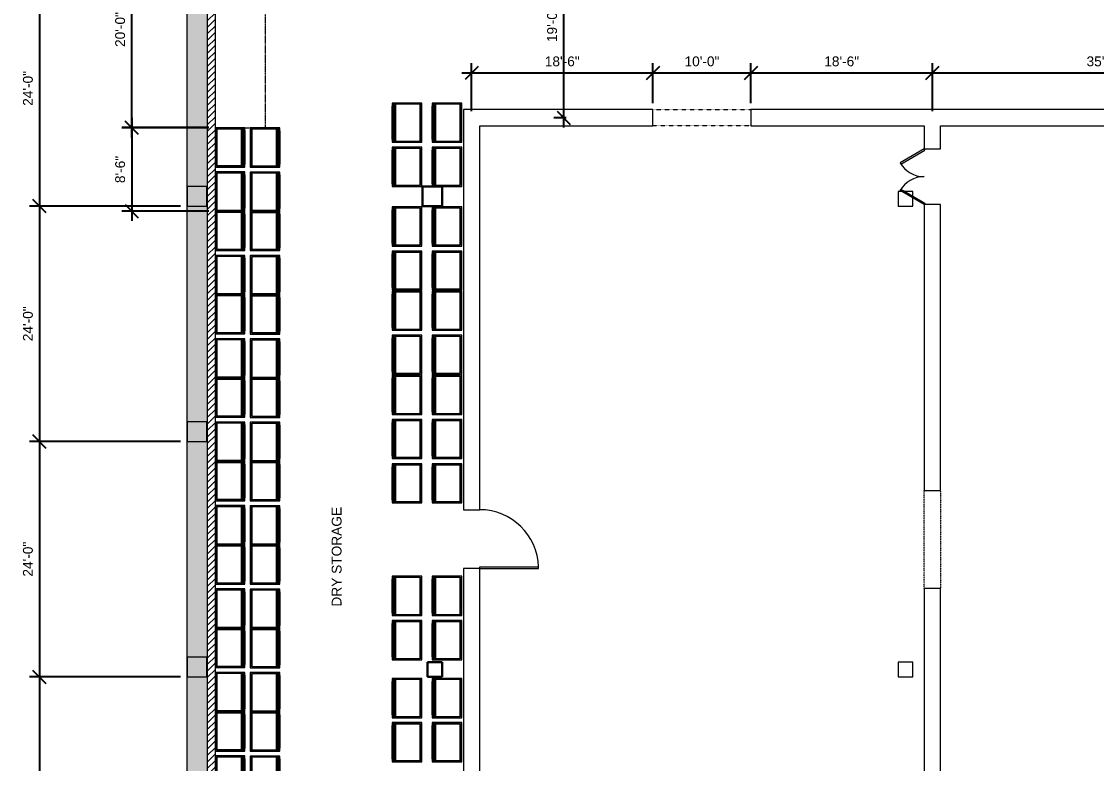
# Model space of a CAD drawing. Header units: inches. Extents: x 1913 to 24953, y -2945 to 1064.
# Drawn here: x 17909 to 19225, y -1228 to -320 of the extents above; entities that cross this region are included whole.
import ezdxf

# ---------------------------------------------------------------- set-up
doc = ezdxf.new("R2010")
doc.units = ezdxf.units.IN
doc.header["$MEASUREMENT"] = 0
for name, pattern in [('Center 1_4_', [0.53125, 0.25, -0.09375, 0.09375, -0.09375]), ('Hidden 1_8_', [0.1875, 0.125, -0.0625]), ('Overhead 1_16_', [0.101562, 0.0625, -0.039062])]:
    doc.linetypes.add(name, pattern=pattern)
for name, color, linetype, lineweight in [('A-ANNO-DIMS', 211, 'Continuous', 9), ('A-COLS', 52, 'Continuous', 9), ('A-DETL-CNTR', 5, 'Center 1_4_', 9), ('A-DETL-HDLN', 90, 'Hidden 1_8_', 9), ('A-DOOR', 31, 'Continuous', 13), ('A-FLOR-OVHD', 1, 'Overhead 1_16_', 9), ('A-GENM', 13, 'Continuous', 9), ('A-WALL', 113, 'Continuous', 13), ('A-WALL-PATT', 111, 'Continuous', 50), ('G-ANNO-TEXT', 231, 'Continuous', 9)]:
    doc.layers.add(name, color=color, linetype=linetype, lineweight=lineweight)
doc.styles.add('Arial', font='arial.ttf', dxfattribs={"height": 12})
doc.dimstyles.new('Linear_-_3_32__Arial', dxfattribs={"dimscale": 12, "dimtxt": 12.243113, "dimasz": 1.333333, "dimexe": 1, "dimexo": 0.666667, "dimgap": 0.666667, "dimtad": 1, "dimdec": 5, "dimrnd": 0.03125, "dimzin": 1, "dimdsep": 46, "dimlunit": 4, "dimtxsty": 'Arial', "dimblk1": 'OBLIQUE', "dimblk2": 'OBLIQUE', "dimsah": 1, "dimcen": 0.09, "dimdle": 1, "dimazin": 0, "dimtfac": 1, "dimtdec": 4, "dimtix": 1, "dimtmove": 0, "dimatfit": 3, "dimfxl": 1, "dimtvp": 1, "dimtfill": 1, "dimfrac": 2, "dimtolj": 1, "dimtzin": 0, "dimarcsym": 2})

# ---------------------------------------------------------------- blocks, each defined once
blk = doc.blocks.new('Rectangular Column - 18_ x 18_-395545-FloorPlan')
at = {"layer": 'A-COLS'}
for p, q in [((-9, 9), (-9, 9)), ((9, 9), (9, 9)), ((-9, -9), (-9, -9)), ((9, -9), (9, -9))]:
    blk.add_line(p, q, dxfattribs=at)
at = {"layer": 'A-COLS', "lineweight": 30}
for p, q in [((9, 9), (-9, 9)), ((-9, 9), (-9, -9)), ((9, -9), (9, 9)), ((-9, -9), (9, -9))]:
    blk.add_line(p, q, dxfattribs=at)
blk = doc.blocks.new('Rectangular Column - 24_ x 24_-415092-FloorPlan')
at = {"layer": 'A-COLS'}
for p, q in [((-12, 12), (-12, 12)), ((12, 12), (12, 12)), ((-12, -12), (-12, -12)), ((12, -12), (12, -12))]:
    blk.add_line(p, q, dxfattribs=at)
at = {"layer": 'A-COLS', "lineweight": 30}
for p, q in [((12, 12), (-12, 12)), ((-12, 12), (-12, -12)), ((12, -12), (12, 12)), ((-12, -12), (12, -12))]:
    blk.add_line(p, q, dxfattribs=at)
blk = doc.blocks.new('Food_cooler_17348 - Food_cooler_17348-476797-FloorPlan')
at = {"layer": 'A-GENM', "lineweight": 20}
for p, q in [((-30, 18), (-78, 18)), ((-78, 18), (-78, -18)), ((-77, -17), (-77, 16.1)), ((-77, 16.1), (-31, 16.1)), ((-31, 16.1), (-31, -17)), ((-30, -18), (-30, 18)), ((24, 18), (-24, 18)), ((-24, 18), (-24, -18)), ((23, 16.1), (-23, 16.1)), ((-23, 16.1), (-23, -17)), ((-23, -17), (-23, 16.1)), ((-23, 16.1), (23, 16.1)), ((-22.7, -17), (-22.7, 15.8)), ((-22.7, 15.8), (22.8, 15.8)), ((22.8, 15.8), (22.8, -17)), ((23, -17), (23, 16.1)), ((23, 16.1), (23, -17)), ((24, -18), (24, 18)), ((-78, -18), (-74.4, -18)), ((-74.4, -17), (-77, -17)), ((-74.4, -18), (-74.4, -17)), ((-31, -17), (-33.4, -17)), ((-33.4, -17), (-33.4, -18)), ((-33.4, -18), (-30, -18)), ((-24, -18), (-20.4, -18)), ((-23, -17), (-22.7, -17)), ((-20.4, -17), (-23, -17)), ((-20.4, -18), (-20.4, -17)), ((23, -17), (20.6, -17)), ((20.6, -17), (20.6, -18)), ((20.6, -18), (24, -18)), ((22.8, -17), (23, -17))]:
    blk.add_line(p, q, dxfattribs=at)
at = {"layer": 'A-GENM'}
for p, q in [((-78, 18), (-78, 18)), ((-30, 18), (-78, 18)), ((-78, 18), (-78, -16)), ((-78, 18), (-78, 18)), ((-77, -17), (-77, 16.1)), ((-77, 16.1), (-77, 16.1)), ((-77, 16.1), (-31, 16.1)), ((-31, 16.1), (-77, 16.1)), ((-77, 16.1), (-77, -17)), ((-77, 16.1), (-77, 16.1)), ((-77, -14), (-77, 15.8)), ((-77, 15.8), (-77, 15.8)), ((-77, 15.8), (-31, 15.8)), ((-31, 16.1), (-31, 16.1)), ((-31, 16.1), (-31, -17)), ((-31, -17), (-31, 16.1)), ((-31, 16.1), (-31, 16.1)), ((-31, 15.8), (-31, 15.8)), ((-31, 15.8), (-31, -14)), ((-30, 18), (-30, 18)), ((-30, -16), (-30, 18)), ((-30, 18), (-30, 18)), ((-24, 18), (-24, 18)), ((24, 18), (-24, 18)), ((-24, 18), (-24, -16)), ((-24, 18), (-24, 18)), ((-23, 16.1), (-23, 16.1)), ((-23, -17), (-23, 16.1)), ((-23, 16.1), (-23, 16.1)), ((-23, 16.1), (23, 16.1)), ((23, 16.1), (-23, 16.1)), ((-23, 16.1), (-23, -17)), ((-23, 16.1), (-23, 16.1)), ((-23, -14), (-23, 15.8)), ((-23, 15.8), (-23, 15.8)), ((-23, 15.8), (23, 15.8)), ((-22.7, 15.8), (-22.7, 15.8)), ((22.8, 15.8), (22.8, 15.8)), ((23, 16.1), (23, 16.1)), ((23, 16.1), (23, 16.1)), ((23, 16.1), (23, -17)), ((23, -17), (23, 16.1)), ((23, 16.1), (23, 16.1)), ((23, 15.8), (23, 15.8)), ((23, 15.8), (23, -14)), ((24, 18), (24, 18)), ((24, -16), (24, 18)), ((24, 18), (24, 18)), ((-78, -16), (-30, -16)), ((-78, -16), (-78, -16)), ((-78, -18), (-78, -18)), ((-77, -14.5), (-77, -14)), ((-77, -14), (-77, -14)), ((-77, -14), (-31, -14)), ((-77, -14), (-31, -14)), ((-77, -14.5), (-77, -14.5)), ((-77, -14.5), (-77, -14.5)), ((-77, -14.5), (-31, -14.5)), ((-77, -14.5), (-31, -14.5)), ((-77, -17), (-77, -17)), ((-31, -17), (-77, -17)), ((-77, -17), (-31, -17)), ((-77, -17), (-77, -17)), ((-74.4, -17), (-74.4, -18)), ((-74.4, -17), (-74.4, -17)), ((-74.4, -17), (-33.4, -17)), ((-33.4, -18), (-74.4, -18)), ((-74.4, -18), (-74.4, -18)), ((-33.4, -18), (-33.4, -17)), ((-33.4, -17), (-33.4, -17)), ((-33.4, -18), (-33.4, -18)), ((-31, -14), (-31, -14)), ((-31, -14), (-31, -14.5)), ((-31, -14.5), (-31, -14.5)), ((-31, -14.5), (-31, -14.5)), ((-31, -17), (-31, -17)), ((-31, -17), (-31, -17)), ((-30, -16), (-30, -16)), ((-30, -18), (-30, -18)), ((-24, -16), (24, -16)), ((-24, -16), (-24, -16)), ((-24, -18), (-24, -18)), ((-23, -14.5), (-23, -14)), ((-23, -14), (-23, -14)), ((-23, -14), (23, -14)), ((-23, -14), (23, -14)), ((-23, -14.5), (-23, -14.5)), ((-23, -14.5), (-23, -14.5)), ((-23, -14.5), (23, -14.5)), ((-23, -14.5), (23, -14.5)), ((-23, -17), (-23, -17)), ((-23, -17), (-23, -17)), ((23, -17), (-23, -17)), ((-23, -17), (23, -17)), ((-23, -17), (-23, -17)), ((-22.7, -17), (-22.7, -17)), ((-20.4, -17), (-20.4, -18)), ((-20.4, -17), (-20.4, -17)), ((-20.4, -17), (20.6, -17)), ((20.6, -18), (-20.4, -18)), ((-20.4, -18), (-20.4, -18)), ((20.6, -18), (20.6, -17)), ((20.6, -17), (20.6, -17)), ((20.6, -18), (20.6, -18)), ((22.8, -17), (22.8, -17)), ((23, -14), (23, -14)), ((23, -14), (23, -14.5)), ((23, -14.5), (23, -14.5)), ((23, -14.5), (23, -14.5)), ((23, -17), (23, -17)), ((23, -17), (23, -17)), ((23, -17), (23, -17)), ((24, -16), (24, -16)), ((24, -18), (24, -18))]:
    blk.add_line(p, q, dxfattribs=at)
blk = doc.blocks.new('Single-Flush - 6_ x10_-477999-FloorPlan')
at = {"layer": 'A-DOOR', "lineweight": 20}
for p, q in [((34, 10), (34, 82)), ((36, 82), (34, 82)), ((36, 10), (36, 82)), ((36, 10), (34, 10))]:
    blk.add_line(p, q, dxfattribs=at)
at = {"layer": 'A-DOOR', "lineweight": 9}
blk.add_arc((36, 10), 72.1, 91.5903, 180, dxfattribs=at)
blk = doc.blocks.new('Door-Double-Glass - 68_ x 80_-478495-FloorPlan')
at = {"layer": 'A-DOOR', "lineweight": 20}
for p, q in [((-34, 10.1), (-17, 39.5)), ((-17, 39.5), (-15.3, 38.5)), ((17, 39.5), (15.3, 38.5)), ((34, 10.1), (17, 39.5)), ((-15.3, 38.5), (-32.3, 9.1)), ((15.3, 38.5), (32.3, 9.1)), ((-32.3, 9.1), (-34, 10.1)), ((32.3, 9.1), (34, 10.1))]:
    blk.add_line(p, q, dxfattribs=at)
at = {"layer": 'A-DOOR', "lineweight": 9}
for centre, start, end in [((-34, 10.1), 360, 60), ((34, 10.1), 120, 180)]:
    blk.add_arc(centre, 34, start, end, dxfattribs=at)
blk = doc.blocks.new('Food_cooler_17348_0001 - Food_cooler_17348_0001-489445-FloorPlan')
at = {"layer": 'A-GENM', "lineweight": 20}
for p, q in [((24, 18), (-24, 18)), ((-24, 18), (-24, -18)), ((23, 16.1), (-23, 16.1)), ((-23, 16.1), (-23, -17)), ((-23, -17), (-23, 16.1)), ((-23, 16.1), (23, 16.1)), ((-22.7, -17), (-22.7, 15.8)), ((-22.7, 15.8), (22.8, 15.8)), ((22.8, 15.8), (22.8, -17)), ((23, -17), (23, 16.1)), ((23, 16.1), (23, -17)), ((24, -18), (24, 18)), ((-24, -18), (-20.4, -18)), ((-23, -17), (-22.7, -17)), ((-20.4, -17), (-23, -17)), ((-20.4, -18), (-20.4, -17)), ((23, -17), (20.6, -17)), ((20.6, -17), (20.6, -18)), ((20.6, -18), (24, -18)), ((22.8, -17), (23, -17))]:
    blk.add_line(p, q, dxfattribs=at)
at = {"layer": 'A-GENM'}
for p, q in [((-24, 18), (-24, 18)), ((24, 18), (-24, 18)), ((-24, 18), (-24, -16)), ((-24, 18), (-24, 18)), ((-23, 16.1), (-23, 16.1)), ((-23, -17), (-23, 16.1)), ((-23, 16.1), (-23, 16.1)), ((-23, 16.1), (23, 16.1)), ((23, 16.1), (-23, 16.1)), ((-23, 16.1), (-23, -17)), ((-23, 16.1), (-23, 16.1)), ((-23, -14), (-23, 15.8)), ((-23, 15.8), (-23, 15.8)), ((-23, 15.8), (23, 15.8)), ((-22.7, 15.8), (-22.7, 15.8)), ((22.8, 15.8), (22.8, 15.8)), ((23, 16.1), (23, 16.1)), ((23, 16.1), (23, 16.1)), ((23, 16.1), (23, -17)), ((23, -17), (23, 16.1)), ((23, 16.1), (23, 16.1)), ((23, 15.8), (23, 15.8)), ((23, 15.8), (23, -14)), ((24, 18), (24, 18)), ((24, -16), (24, 18)), ((24, 18), (24, 18)), ((-24, -16), (24, -16)), ((-24, -16), (-24, -16)), ((-24, -18), (-24, -18)), ((-23, -14.5), (-23, -14)), ((-23, -14), (-23, -14)), ((-23, -14), (23, -14)), ((-23, -14), (23, -14)), ((-23, -14.5), (-23, -14.5)), ((-23, -14.5), (-23, -14.5)), ((-23, -14.5), (23, -14.5)), ((-23, -14.5), (23, -14.5)), ((-23, -17), (-23, -17)), ((-23, -17), (-23, -17)), ((23, -17), (-23, -17)), ((-23, -17), (23, -17)), ((-23, -17), (-23, -17)), ((-22.7, -17), (-22.7, -17)), ((-20.4, -17), (-20.4, -18)), ((-20.4, -17), (-20.4, -17)), ((-20.4, -17), (20.6, -17)), ((20.6, -18), (-20.4, -18)), ((-20.4, -18), (-20.4, -18)), ((20.6, -18), (20.6, -17)), ((20.6, -17), (20.6, -17)), ((20.6, -18), (20.6, -18)), ((22.8, -17), (22.8, -17)), ((23, -14), (23, -14)), ((23, -14), (23, -14.5)), ((23, -14.5), (23, -14.5)), ((23, -14.5), (23, -14.5)), ((23, -17), (23, -17)), ((23, -17), (23, -17)), ((23, -17), (23, -17)), ((24, -16), (24, -16)), ((24, -18), (24, -18))]:
    blk.add_line(p, q, dxfattribs=at)
blk = doc.blocks.new('_Oblique')
at = {"color": 0, "linetype": 'ByBlock', "lineweight": -2}
blk.add_line((-0.5, -0.5), (0.5, 0.5), dxfattribs=at)
blk = doc.blocks.new('*D474')
at = {"layer": 'A-ANNO-DIMS', "color": 0, "lineweight": -2, "transparency": 16777216}
for p, q in [((17931.2, -245.6), (17931.2, -557.6)), ((18104.5, -257.6), (17919.2, -257.6)), ((18104, -545.6), (17919.2, -545.6))]:
    blk.add_line(p, q, dxfattribs=at)
at = {"layer": 'Defpoints', "color": 0, "lineweight": 0, "transparency": 16777216}
for p in [(18112.5, -257.6), (17931.2, -545.6), (18112, -545.6)]:
    blk.add_point(p, dxfattribs=at)
at = {"layer": 'A-ANNO-DIMS', "color": 0, "lineweight": -2, "transparency": 16777216, "xscale": 16, "yscale": 16, "zscale": 16}
for p, rotation in [((17931.2, -257.6), 90), ((17931.2, -545.6), 270)]:
    blk.add_blockref('_Oblique', p, dxfattribs=dict(at, rotation=rotation))
at = {"layer": 'A-ANNO-DIMS', "color": 0, "lineweight": 0, "transparency": 16777216, "insert": (17917.1, -401.6), "char_height": 12, "width": 62.383, "attachment_point": 5, "rotation": 90, "style": 'Arial'}
blk.add_mtext('\\A1;24\'-0"', dxfattribs=at)
blk = doc.blocks.new('*D475')
at = {"layer": 'A-ANNO-DIMS', "color": 0, "lineweight": -2, "transparency": 16777216}
for p, q in [((17931.2, -533.6), (17931.2, -845.6)), ((18104, -545.6), (17919.2, -545.6)), ((18104, -833.6), (17919.2, -833.6))]:
    blk.add_line(p, q, dxfattribs=at)
at = {"layer": 'Defpoints', "color": 0, "lineweight": 0, "transparency": 16777216}
for p in [(18112, -545.6), (17931.2, -833.6), (18112, -833.6)]:
    blk.add_point(p, dxfattribs=at)
at = {"layer": 'A-ANNO-DIMS', "color": 0, "lineweight": -2, "transparency": 16777216, "xscale": 16, "yscale": 16, "zscale": 16}
for p, rotation in [((17931.2, -545.6), 90), ((17931.2, -833.6), 270)]:
    blk.add_blockref('_Oblique', p, dxfattribs=dict(at, rotation=rotation))
at = {"layer": 'A-ANNO-DIMS', "color": 0, "lineweight": 0, "transparency": 16777216, "insert": (17917.1, -689.6), "char_height": 12, "width": 62.383, "attachment_point": 5, "rotation": 90, "style": 'Arial'}
blk.add_mtext('\\A1;24\'-0"', dxfattribs=at)
blk = doc.blocks.new('*D476')
at = {"layer": 'A-ANNO-DIMS', "color": 0, "lineweight": -2, "transparency": 16777216}
for p, q in [((17931.2, -821.6), (17931.2, -1133.6)), ((18104, -833.6), (17919.2, -833.6)), ((18104, -1121.6), (17919.2, -1121.6))]:
    blk.add_line(p, q, dxfattribs=at)
at = {"layer": 'Defpoints', "color": 0, "lineweight": 0, "transparency": 16777216}
for p in [(18112, -833.6), (17931.2, -1121.6), (18112, -1121.6)]:
    blk.add_point(p, dxfattribs=at)
at = {"layer": 'A-ANNO-DIMS', "color": 0, "lineweight": -2, "transparency": 16777216, "xscale": 16, "yscale": 16, "zscale": 16}
for p, rotation in [((17931.2, -833.6), 90), ((17931.2, -1121.6), 270)]:
    blk.add_blockref('_Oblique', p, dxfattribs=dict(at, rotation=rotation))
at = {"layer": 'A-ANNO-DIMS', "color": 0, "lineweight": 0, "transparency": 16777216, "insert": (17917.1, -977.6), "char_height": 12, "width": 62.383, "attachment_point": 5, "rotation": 90, "style": 'Arial'}
blk.add_mtext('\\A1;24\'-0"', dxfattribs=at)
blk = doc.blocks.new('*D477')
at = {"layer": 'A-ANNO-DIMS', "color": 0, "lineweight": -2, "transparency": 16777216}
for p, q in [((17931.2, -1109.6), (17931.2, -1421.6)), ((18104, -1121.6), (17919.2, -1121.6)), ((18104, -1409.6), (17919.2, -1409.6))]:
    blk.add_line(p, q, dxfattribs=at)
at = {"layer": 'Defpoints', "color": 0, "lineweight": 0, "transparency": 16777216}
for p in [(18112, -1121.6), (17931.2, -1409.6), (18112, -1409.6)]:
    blk.add_point(p, dxfattribs=at)
at = {"layer": 'A-ANNO-DIMS', "color": 0, "lineweight": -2, "transparency": 16777216, "xscale": 16, "yscale": 16, "zscale": 16}
for p, rotation in [((17931.2, -1121.6), 90), ((17931.2, -1409.6), 270)]:
    blk.add_blockref('_Oblique', p, dxfattribs=dict(at, rotation=rotation))
at = {"layer": 'A-ANNO-DIMS', "color": 0, "lineweight": 0, "transparency": 16777216, "insert": (17917.1, -1265.6), "char_height": 12, "width": 62.383, "attachment_point": 5, "rotation": 90, "style": 'Arial'}
blk.add_mtext('\\A1;24\'-0"', dxfattribs=at)
blk = doc.blocks.new('*D481')
at = {"layer": 'A-ANNO-DIMS', "color": 0, "lineweight": -2, "transparency": 16777216}
for p, q in [((19024, -429.6), (19024, -370.7)), ((19444, -379.4), (19444, -394.7)), ((19012, -382.7), (19456, -382.7))]:
    blk.add_line(p, q, dxfattribs=at)
at = {"layer": 'Defpoints', "color": 0, "lineweight": 0, "transparency": 16777216}
for p in [(19444, -371.4), (19444, -382.7), (19024, -437.6)]:
    blk.add_point(p, dxfattribs=at)
at = {"layer": 'A-ANNO-DIMS', "color": 0, "lineweight": -2, "transparency": 16777216, "xscale": 16, "yscale": 16, "zscale": 16, "rotation": 180}
blk.add_blockref('_Oblique', (19024, -382.7), dxfattribs=at)
at = {"layer": 'A-ANNO-DIMS', "color": 0, "lineweight": -2, "transparency": 16777216, "xscale": 16, "yscale": 16, "zscale": 16}
blk.add_blockref('_Oblique', (19444, -382.7), dxfattribs=at)
at = {"layer": 'A-ANNO-DIMS', "color": 0, "lineweight": 0, "transparency": 16777216, "insert": (19234, -368.6), "char_height": 12, "width": 62.383, "attachment_point": 5, "style": 'Arial'}
blk.add_mtext('\\A1;35\'-0"', dxfattribs=at)
blk = doc.blocks.new('*D505')
at = {"layer": 'A-ANNO-DIMS', "color": 0, "lineweight": -2, "transparency": 16777216}
for p, q in [((18460, -429.6), (18460, -370.7)), ((18682, -419.6), (18682, -370.7)), ((18448, -382.7), (18694, -382.7))]:
    blk.add_line(p, q, dxfattribs=at)
at = {"layer": 'Defpoints', "color": 0, "lineweight": 0, "transparency": 16777216}
for p in [(18682, -382.7), (18682, -427.6), (18460, -437.6)]:
    blk.add_point(p, dxfattribs=at)
at = {"layer": 'A-ANNO-DIMS', "color": 0, "lineweight": -2, "transparency": 16777216, "xscale": 16, "yscale": 16, "zscale": 16, "rotation": 180}
blk.add_blockref('_Oblique', (18460, -382.7), dxfattribs=at)
at = {"layer": 'A-ANNO-DIMS', "color": 0, "lineweight": -2, "transparency": 16777216, "xscale": 16, "yscale": 16, "zscale": 16}
blk.add_blockref('_Oblique', (18682, -382.7), dxfattribs=at)
at = {"layer": 'A-ANNO-DIMS', "color": 0, "lineweight": 0, "transparency": 16777216, "insert": (18571, -368.6), "char_height": 12, "width": 62.383, "attachment_point": 5, "style": 'Arial'}
blk.add_mtext('\\A1;18\'-6"', dxfattribs=at)
blk = doc.blocks.new('*D506')
at = {"layer": 'A-ANNO-DIMS', "color": 0, "lineweight": -2, "transparency": 16777216}
for p, q in [((18682, -419.6), (18682, -370.7)), ((18802, -419.6), (18802, -370.7)), ((18670, -382.7), (18814, -382.7))]:
    blk.add_line(p, q, dxfattribs=at)
at = {"layer": 'Defpoints', "color": 0, "lineweight": 0, "transparency": 16777216}
for p in [(18802, -382.7), (18682, -427.6), (18802, -427.6)]:
    blk.add_point(p, dxfattribs=at)
at = {"layer": 'A-ANNO-DIMS', "color": 0, "lineweight": -2, "transparency": 16777216, "xscale": 16, "yscale": 16, "zscale": 16, "rotation": 180}
blk.add_blockref('_Oblique', (18682, -382.7), dxfattribs=at)
at = {"layer": 'A-ANNO-DIMS', "color": 0, "lineweight": -2, "transparency": 16777216, "xscale": 16, "yscale": 16, "zscale": 16}
blk.add_blockref('_Oblique', (18802, -382.7), dxfattribs=at)
at = {"layer": 'A-ANNO-DIMS', "color": 0, "lineweight": 0, "transparency": 16777216, "insert": (18742, -368.6), "char_height": 12, "width": 62.383, "attachment_point": 5, "style": 'Arial'}
blk.add_mtext('\\A1;10\'-0"', dxfattribs=at)
blk = doc.blocks.new('*D507')
at = {"layer": 'A-ANNO-DIMS', "color": 0, "lineweight": -2, "transparency": 16777216}
for p, q in [((18802, -419.6), (18802, -370.7)), ((19024, -429.6), (19024, -370.7)), ((18790, -382.7), (19036, -382.7))]:
    blk.add_line(p, q, dxfattribs=at)
at = {"layer": 'Defpoints', "color": 0, "lineweight": 0, "transparency": 16777216}
for p in [(19024, -382.7), (18802, -427.6), (19024, -437.6)]:
    blk.add_point(p, dxfattribs=at)
at = {"layer": 'A-ANNO-DIMS', "color": 0, "lineweight": -2, "transparency": 16777216, "xscale": 16, "yscale": 16, "zscale": 16, "rotation": 180}
blk.add_blockref('_Oblique', (18802, -382.7), dxfattribs=at)
at = {"layer": 'A-ANNO-DIMS', "color": 0, "lineweight": -2, "transparency": 16777216, "xscale": 16, "yscale": 16, "zscale": 16}
blk.add_blockref('_Oblique', (19024, -382.7), dxfattribs=at)
at = {"layer": 'A-ANNO-DIMS', "color": 0, "lineweight": 0, "transparency": 16777216, "insert": (18913, -368.6), "char_height": 12, "width": 62.383, "attachment_point": 5, "style": 'Arial'}
blk.add_mtext('\\A1;18\'-6"', dxfattribs=at)
blk = doc.blocks.new('*D508')
at = {"layer": 'A-ANNO-DIMS', "color": 0, "lineweight": -2, "transparency": 16777216}
for p, q in [((18044.1, -437.8), (18044.1, -563.8)), ((18138.5, -449.8), (18032.1, -449.8)), ((18138.5, -551.8), (18032.1, -551.8))]:
    blk.add_line(p, q, dxfattribs=at)
at = {"layer": 'Defpoints', "color": 0, "lineweight": 0, "transparency": 16777216}
for p in [(18146.5, -449.8), (18044.1, -551.8), (18146.5, -551.8)]:
    blk.add_point(p, dxfattribs=at)
at = {"layer": 'A-ANNO-DIMS', "color": 0, "lineweight": -2, "transparency": 16777216, "xscale": 16, "yscale": 16, "zscale": 16}
for p, rotation in [((18044.1, -449.8), 90), ((18044.1, -551.8), 270)]:
    blk.add_blockref('_Oblique', p, dxfattribs=dict(at, rotation=rotation))
at = {"layer": 'A-ANNO-DIMS', "color": 0, "lineweight": 0, "transparency": 16777216, "insert": (18030, -500.8), "char_height": 12, "width": 62.383, "attachment_point": 5, "rotation": 90, "style": 'Arial'}
blk.add_mtext('\\A1;8\'-6"', dxfattribs=at)
blk = doc.blocks.new('*D511')
at = {"layer": 'A-ANNO-DIMS', "color": 0, "lineweight": -2, "transparency": 16777216}
for p, q in [((18116, -209.6), (18032.1, -209.6)), ((18044.1, -461.6), (18044.1, -197.6)), ((18138.5, -449.6), (18032.1, -449.6))]:
    blk.add_line(p, q, dxfattribs=at)
at = {"layer": 'Defpoints', "color": 0, "lineweight": 0, "transparency": 16777216}
for p in [(18044.1, -209.6), (18124, -209.6), (18146.5, -449.6)]:
    blk.add_point(p, dxfattribs=at)
at = {"layer": 'A-ANNO-DIMS', "color": 0, "lineweight": -2, "transparency": 16777216, "xscale": 16, "yscale": 16, "zscale": 16}
for p, rotation in [((18044.1, -209.6), 90), ((18044.1, -449.6), 270)]:
    blk.add_blockref('_Oblique', p, dxfattribs=dict(at, rotation=rotation))
at = {"layer": 'A-ANNO-DIMS', "color": 0, "lineweight": 0, "transparency": 16777216, "insert": (18030, -329.6), "char_height": 12, "width": 51.308, "attachment_point": 5, "rotation": 90, "style": 'Arial'}
blk.add_mtext('\\A1;20\'-0"', dxfattribs=at)
blk = doc.blocks.new('*D427')
at = {"layer": 'A-ANNO-DIMS', "color": 0, "lineweight": -2, "transparency": 16777216}
for p, q in [((18552, -209.6), (18584.7, -209.6)), ((18572.7, -197.6), (18572.7, -449.6)), ((18576, -437.6), (18560.7, -437.6))]:
    blk.add_line(p, q, dxfattribs=at)
at = {"layer": 'Defpoints', "color": 0, "lineweight": 0, "transparency": 16777216}
for p in [(18544, -209.6), (18572.7, -437.6), (18584, -437.6)]:
    blk.add_point(p, dxfattribs=at)
at = {"layer": 'A-ANNO-DIMS', "color": 0, "lineweight": -2, "transparency": 16777216, "xscale": 16, "yscale": 16, "zscale": 16}
for p, rotation in [((18572.7, -209.6), 90), ((18572.7, -437.6), 270)]:
    blk.add_blockref('_Oblique', p, dxfattribs=dict(at, rotation=rotation))
at = {"layer": 'A-ANNO-DIMS', "color": 0, "lineweight": 0, "transparency": 16777216, "insert": (18558.6, -323.6), "char_height": 12, "width": 51.308, "attachment_point": 5, "rotation": 90, "style": 'Arial'}
blk.add_mtext('\\A1;19\'-0"', dxfattribs=at)

msp = doc.modelspace()

# ---------------------------------------------------------------- hatches: boundary and pattern name
at = {"lineweight": 0, "ltscale": 0.5}
h = msp.add_hatch(dxfattribs=at)
h.set_pattern_fill('ANSI31', color=256, scale=45)
h.paths.add_polyline_path([(18146.466293, -214.581337), (18136.466293, -214.581337), (18136.466293, -1628.581337), (18146.466293, -1628.581337)])
h.paths.add_polyline_path([(18449.966293, -214.581337), (18146.466293, -214.581337), (18146.466293, -224.581337), (18449.966293, -224.581337)])
at = {"layer": 'A-WALL-PATT', "lineweight": 0}
h = msp.add_hatch(dxfattribs=at)
h.set_pattern_fill('FP_1', color=256, style=0, pattern_type=2)
h.set_pattern_definition([(50, (18984.365, 244.067), (36.72335, -3.213), [3.84, -42.24]), (355, (18984.365, 244.067), (-7.1044, 38.51274), [3.072, -33.792]), (100.451, (18987.425, 243.8), (29.62024, 35.29956), [3.263, -35.898]), (46.184, (18984.365, 254.307), (54.6425, -8.4752), [5.76, -63.36]), (96.636, (18988.92, 253.6), (47.854, 49.8752), [4.895, -53.848]), (351.184, (18984.365, 254.307), (47.8553, 49.8749), [4.608, -50.688]), (21, (18989.485, 251.747), (30.56126, -20.614), [3.84, -42.24]), (326, (18989.485, 251.747), (12.4577, 37.1283), [3.072, -33.792]), (71.451, (18992.03, 250.03), (43.02, 16.5135), [3.263, -35.898]), (37.5, (18984.365, 244.067), (0.6228, 17.04428), [1.69, -31.693, 1.69, -32.614, -33.92]), (37.5, (18984.365, 244.067), (0.6228, 17.04428), [-67.686, 1.69, -32.23]), (7.5, (18984.365, 244.067), (13.4694, 20.19387), [1.69, -17.869, 1.69, -30.925, -12.928]), (7.5, (18984.365, 244.067), (13.4694, 20.19387), [-52.173, 1.69, -11.238]), (327.5, (18972.947, 244.067), (27.33168, -1.15522), [1.69, -11.11, 1.69, -38.246, -52.992]), (327.5, (18972.947, 244.067), (27.33168, -1.15522), [-52.736, 1.69, -51.302]), (317.5, (18967.827, 244.067), (29.85903, 5.12498), [1.69, -14.95, 1.69, -24.832, -37.632]), (317.5, (18967.827, 244.067), (29.85903, 5.12498), [-43.162, 1.69, -35.942])])
h.paths.add_polyline_path([(18136.466293, -1628.581337), (18111.466293, -1628.581337), (18111.466293, 630.918663), (18136.466293, 630.918663), (18136.466293, 605.918663), (18136.466293, 491.418663), (18136.466293, 481.418663), (18136.466293, 347.418663), (18136.466293, 337.418663), (18136.466293, 59.418663), (18136.466293, 49.418663), (18136.466293, -72.581337), (18136.466293, -82.581337), (18136.466293, -204.581337), (18136.466293, -214.581337)], flags=0)
h.paths.add_polyline_path([(18136.466293, -1673.081337), (18111.466293, -1673.081337), (18111.466293, -1658.581337), (18136.466293, -1658.581337)], flags=0)

# ---------------------------------------------------------------- linework, layer by layer
at = {"layer": 'A-COLS', "lineweight": 0}
for p, q in [((18135.966293, -521.581337), (18111.966293, -521.581337)), ((18111.966293, -521.581337), (18111.966293, -545.581337)), ((18135.966293, -545.581337), (18135.966293, -521.581337)), ((18999.966293, -527.581337), (18981.966293, -527.581337)), ((18981.966293, -527.581337), (18981.966293, -545.581337)), ((18999.966293, -545.581337), (18999.966293, -527.581337)), ((18111.966293, -545.581337), (18135.966293, -545.581337)), ((18981.966293, -545.581337), (18999.966293, -545.581337)), ((18135.966293, -809.581337), (18111.966293, -809.581337)), ((18111.966293, -809.581337), (18111.966293, -833.581337)), ((18135.966293, -833.581337), (18135.966293, -809.581337)), ((18111.966293, -833.581337), (18135.966293, -833.581337)), ((18135.966293, -1097.581337), (18111.966293, -1097.581337)), ((18111.966293, -1097.581337), (18111.966293, -1121.581337)), ((18135.966293, -1121.581337), (18135.966293, -1097.581337)), ((18999.966293, -1103.581337), (18981.966293, -1103.581337)), ((18981.966293, -1103.581337), (18981.966293, -1121.581337)), ((18999.966293, -1121.581337), (18999.966293, -1103.581337)), ((18111.966293, -1121.581337), (18135.966293, -1121.581337)), ((18981.966293, -1121.581337), (18999.966293, -1121.581337))]:
    msp.add_line(p, q, dxfattribs=at)
at = {"layer": 'A-DETL-CNTR', "lineweight": 0}
for p, q in [((18207.966293, -449.769246), (18207.966293, -293.581337)), ((18681.966293, -447.581337), (18681.966293, -427.581337)), ((18801.966293, -427.581337), (18801.966293, -447.581337)), ((18146.466293, -449.769246), (18207.966293, -449.769246))]:
    msp.add_line(p, q, dxfattribs=at)
at = {"layer": 'A-DETL-HDLN', "lineweight": 0}
for p, q in [((19013.966293, -893.581337), (19033.966293, -893.581337)), ((19013.966293, -1013.581337), (19013.966293, -893.581337)), ((19033.966293, -893.581337), (19033.966293, -1013.581337)), ((19033.966293, -1013.581337), (19013.966293, -1013.581337))]:
    msp.add_line(p, q, dxfattribs=at)
at = {"layer": 'A-FLOR-OVHD', "lineweight": 0}
for p, q in [((18681.966293, -427.581337), (18801.966293, -427.581337)), ((18801.966293, -447.581337), (18681.966293, -447.581337))]:
    msp.add_line(p, q, dxfattribs=at)
at = {"layer": 'A-WALL', "lineweight": 0}
for p, q in [((18111.466293, 630.918663), (18111.466293, -1628.581337)), ((18136.466293, -214.581337), (18136.466293, -1628.581337)), ((18146.466293, -1663.081337), (18146.466293, -224.581337)), ((18681.966293, -427.581337), (18449.966293, -427.581337)), ((18449.966293, -427.581337), (18449.966293, -917.128438)), ((18681.966293, -447.581337), (18681.966293, -427.581337)), ((19433.966293, -427.581337), (18801.966293, -427.581337)), ((18801.966293, -427.581337), (18801.966293, -447.581337)), ((18469.966293, -447.581337), (18681.966293, -447.581337)), ((18469.966293, -917.128438), (18469.966293, -447.581337)), ((18801.966293, -447.581337), (19013.966293, -447.581337)), ((19013.966293, -447.581337), (19013.966293, -475.581337)), ((19033.966293, -475.581337), (19033.966293, -447.581337)), ((19033.966293, -447.581337), (19433.966293, -447.581337)), ((19013.966293, -475.581337), (19033.966293, -475.581337)), ((19013.966293, -543.581337), (19013.966293, -893.581337)), ((19033.966293, -543.581337), (19013.966293, -543.581337)), ((19033.966293, -893.581337), (19033.966293, -543.581337)), ((19013.966293, -893.581337), (19033.966293, -893.581337)), ((18449.966293, -917.128438), (18469.966293, -917.128438)), ((18449.966293, -989.128438), (18449.966293, -1442.128438)), ((18469.966293, -989.128438), (18449.966293, -989.128438)), ((18469.966293, -1399.581337), (18469.966293, -989.128438)), ((19013.966293, -1013.581337), (19013.966293, -1399.581337)), ((19033.966293, -1013.581337), (19013.966293, -1013.581337)), ((19033.966293, -1399.581337), (19033.966293, -1013.581337))]:
    msp.add_line(p, q, dxfattribs=at)

# ---------------------------------------------------------------- block references
at = {"layer": 'A-COLS', "lineweight": 0, "rotation": 180}
for name, p in [('Rectangular Column - 24_ x 24_-415092-FloorPlan', (18411.966293, -533.581337)), ('Rectangular Column - 18_ x 18_-395545-FloorPlan', (18414.966293, -1112.581337))]:
    msp.add_blockref(name, p, dxfattribs=at)
at = {"layer": 'A-DOOR', "lineweight": 0}
for name, p, rotation in [('Door-Double-Glass - 68_ x 80_-478495-FloorPlan', (19024.060043, -509.581337), 89.99999999999955), ('Single-Flush - 6_ x10_-477999-FloorPlan', (18459.966293, -953.128438), 269.9999999999995)]:
    msp.add_blockref(name, p, dxfattribs=dict(at, rotation=rotation))
at = {"layer": 'A-GENM', "lineweight": 0}
for name, p, rotation in [('Food_cooler_17348 - Food_cooler_17348-476797-FloorPlan', (18380.966293, -497.581337), 269.9999999999998), ('Food_cooler_17348 - Food_cooler_17348-476797-FloorPlan', (18429.966293, -497.581337), 269.9999999999998), ('Food_cooler_17348 - Food_cooler_17348-476797-FloorPlan', (18164.53203, -473.831337), 90), ('Food_cooler_17348 - Food_cooler_17348-476797-FloorPlan', (18207.189363, -474.026686), 90), ('Food_cooler_17348 - Food_cooler_17348-476797-FloorPlan', (18164.532382, -575.907014), 90), ('Food_cooler_17348 - Food_cooler_17348-476797-FloorPlan', (18207.189715, -576.102364), 90), ('Food_cooler_17348 - Food_cooler_17348-476797-FloorPlan', (18380.966293, -624.581337), 269.9999999999998), ('Food_cooler_17348 - Food_cooler_17348-476797-FloorPlan', (18429.966293, -624.581337), 269.9999999999998), ('Food_cooler_17348 - Food_cooler_17348-476797-FloorPlan', (18164.532382, -677.936754), 90), ('Food_cooler_17348 - Food_cooler_17348-476797-FloorPlan', (18207.189715, -678.132103), 90), ('Food_cooler_17348 - Food_cooler_17348-476797-FloorPlan', (18380.966293, -727.581337), 269.9999999999998), ('Food_cooler_17348 - Food_cooler_17348-476797-FloorPlan', (18429.966293, -727.581337), 269.9999999999998), ('Food_cooler_17348 - Food_cooler_17348-476797-FloorPlan', (18164.533098, -779.976041), 90), ('Food_cooler_17348 - Food_cooler_17348-476797-FloorPlan', (18207.190431, -780.17139), 90), ('Food_cooler_17348 - Food_cooler_17348-476797-FloorPlan', (18380.966293, -830.581337), 269.9999999999998), ('Food_cooler_17348 - Food_cooler_17348-476797-FloorPlan', (18429.966293, -830.581337), 269.9999999999998), ('Food_cooler_17348 - Food_cooler_17348-476797-FloorPlan', (18164.533098, -882.038322), 90), ('Food_cooler_17348 - Food_cooler_17348-476797-FloorPlan', (18207.190431, -882.233671), 90), ('Food_cooler_17348_0001 - Food_cooler_17348_0001-489445-FloorPlan', (18380.966293, -884.831337), 270.0000000000014), ('Food_cooler_17348_0001 - Food_cooler_17348_0001-489445-FloorPlan', (18429.966293, -884.831337), 270.0000000000014), ('Food_cooler_17348 - Food_cooler_17348-476797-FloorPlan', (18164.524231, -984.081337), 90), ('Food_cooler_17348 - Food_cooler_17348-476797-FloorPlan', (18207.181564, -984.276686), 90), ('Food_cooler_17348 - Food_cooler_17348-476797-FloorPlan', (18380.966293, -1076.581337), 269.9999999999998), ('Food_cooler_17348 - Food_cooler_17348-476797-FloorPlan', (18429.966293, -1076.581337), 269.9999999999998), ('Food_cooler_17348 - Food_cooler_17348-476797-FloorPlan', (18164.53203, -1086.237221), 90), ('Food_cooler_17348 - Food_cooler_17348-476797-FloorPlan', (18207.189363, -1086.432571), 90), ('Food_cooler_17348 - Food_cooler_17348-476797-FloorPlan', (18380.966293, -1201.581337), 269.9999999999998), ('Food_cooler_17348 - Food_cooler_17348-476797-FloorPlan', (18429.966293, -1201.581337), 269.9999999999998), ('Food_cooler_17348 - Food_cooler_17348-476797-FloorPlan', (18164.532382, -1188.312899), 90), ('Food_cooler_17348 - Food_cooler_17348-476797-FloorPlan', (18207.189715, -1188.508248), 90)]:
    msp.add_blockref(name, p, dxfattribs=dict(at, rotation=rotation))

# ---------------------------------------------------------------- texts
at = {"layer": 'G-ANNO-TEXT', "color": 7, "lineweight": 0, "insert": (18288.888482, -1035.644455), "char_height": 12, "width": 149.884, "attachment_point": 1, "rotation": 90, "style": 'Arial'}
msp.add_mtext('DRY STORAGE', dxfattribs=at)

# ---------------------------------------------------------------- dimensions: what is measured, and where the dimension line sits
at = {"layer": 'A-ANNO-DIMS', "color": 1, "lineweight": 0}
for base, p1, p2, picture, middle in [((18044.110735, -209.581337), (18146.524377, -449.581454), (18123.966293, -209.581337), '*D511', (18029.983859, -329.581395)), ((18572.677229, -437.581337), (18543.966293, -209.581337), (18583.990937, -437.581337), '*D427', (18558.550353, -323.581337)), ((17931.223044, -545.581337), (18112.466293, -257.581337), (18111.966293, -545.581337), '*D474', (17917.096168, -401.581337)), ((18044.110735, -551.831337), (18146.53203, -449.831337), (18146.53203, -551.831337), '*D508', (18029.983859, -500.831337)), ((17931.223044, -833.581337), (18111.966293, -545.581337), (18111.966293, -833.581337), '*D475', (17917.096168, -689.581337)), ((17931.223044, -1121.581337), (18111.966293, -833.581337), (18111.966293, -1121.581337), '*D476', (17917.096168, -977.581337)), ((17931.223044, -1409.581337), (18111.966293, -1121.581337), (18111.966293, -1409.581337), '*D477', (17917.096168, -1265.581337))]:
    dim = msp.add_linear_dim(base=base, p1=p1, p2=p2, angle=90, dimstyle='Linear_-_3_32__Arial', override={"dimpost": '<>', "dimfxl": 60, "dimtfill": 0}, dxfattribs=at)
    dim.commit()
    dim.dimension.update_dxf_attribs({"geometry": picture, "text_midpoint": middle})
for base, p1, p2, picture, middle in [((18681.966293, -382.707025), (18459.966293, -437.581337), (18681.966293, -427.581337), '*D505', (18570.966293, -368.58015)), ((18801.966293, -382.707025), (18681.966293, -427.581337), (18801.966293, -427.581337), '*D506', (18741.966293, -368.58015)), ((19023.966293, -382.707025), (18801.966293, -427.581337), (19023.966293, -437.581337), '*D507', (18912.966293, -368.58015)), ((19443.966293, -382.707025), (19023.966293, -437.581337), (19443.966293, -371.393317), '*D481', (19233.966293, -368.576057))]:
    dim = msp.add_linear_dim(base=base, p1=p1, p2=p2, dimstyle='Linear_-_3_32__Arial', override={"dimpost": '<>', "dimfxl": 60, "dimtfill": 0}, dxfattribs=at)
    dim.commit()
    dim.dimension.update_dxf_attribs({"geometry": picture, "text_midpoint": middle})

doc.saveas('drawing.dxf')
